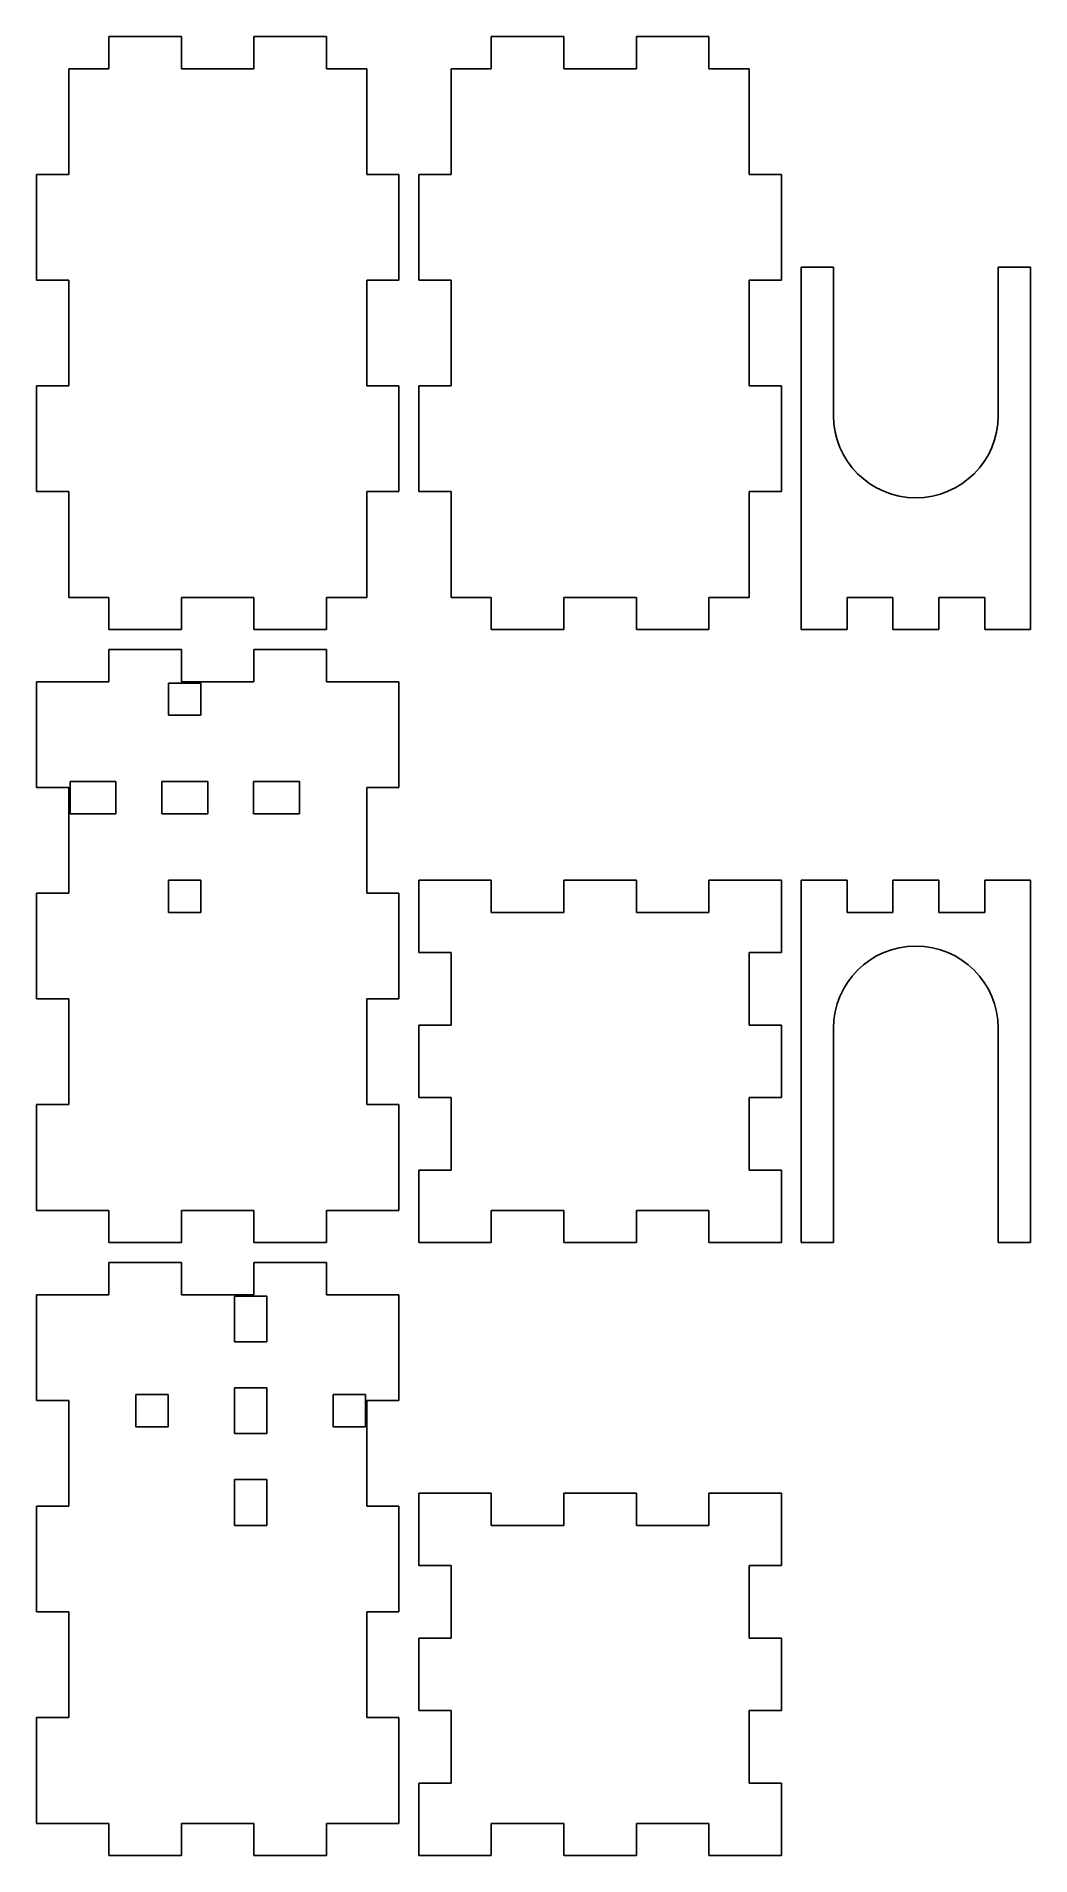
# Model space of a CAD drawing. Extents: x 28 to 179, y 550 to 826.
import ezdxf

# ---------------------------------------------------------------- set-up
doc = ezdxf.new("R2010")
doc.units = 0
doc.header["$LTSCALE"] = 12.7
doc.layers.add('VISIBLE', color=7, linetype='CONTINUOUS')

msp = doc.modelspace()

# ---------------------------------------------------------------- linework, layer by layer
at = {"layer": 'VISIBLE'}
for p, q in [((39.39, 825.98), (39.39, 821.08)), ((39.39, 825.98), (50.39, 825.98)), ((50.39, 825.98), (50.39, 821.08)), ((61.39, 825.98), (61.39, 821.08)), ((61.39, 825.98), (72.39, 825.98)), ((72.39, 825.98), (72.39, 821.08)), ((97.39, 821.08), (97.39, 825.98)), ((97.39, 825.98), (108.39, 825.98)), ((108.39, 821.08), (108.39, 825.98)), ((119.39, 821.08), (119.39, 825.98)), ((119.39, 825.98), (130.39, 825.98)), ((130.39, 821.08), (130.39, 825.98)), ((33.29, 805.04), (33.29, 821.08)), ((33.29, 821.08), (39.39, 821.08)), ((50.39, 821.08), (61.39, 821.08)), ((72.39, 821.08), (78.49, 821.08)), ((78.49, 821.08), (78.49, 805.04)), ((91.29, 821.08), (91.29, 805.04)), ((97.39, 821.08), (91.29, 821.08)), ((119.39, 821.08), (108.39, 821.08)), ((136.49, 821.08), (130.39, 821.08)), ((136.49, 805.04), (136.49, 821.08)), ((28.39, 805.04), (33.29, 805.04)), ((28.39, 789), (28.39, 805.04)), ((83.39, 805.04), (78.49, 805.04)), ((83.39, 789), (83.39, 805.04)), ((91.29, 805.04), (86.39, 805.04)), ((86.39, 805.04), (86.39, 789)), ((136.49, 805.04), (141.39, 805.04)), ((141.39, 805.04), (141.39, 789)), ((144.39, 735.98), (144.39, 790.98)), ((144.39, 790.98), (149.29, 790.98)), ((149.29, 790.98), (149.29, 768.48)), ((174.29, 790.98), (174.29, 768.48)), ((174.29, 790.98), (179.19, 790.98)), ((179.19, 735.98), (179.19, 790.98)), ((28.39, 789), (33.29, 789)), ((33.29, 772.96), (33.29, 789)), ((83.39, 789), (78.49, 789)), ((78.49, 789), (78.49, 772.96)), ((91.29, 789), (86.39, 789)), ((91.29, 789), (91.29, 772.96)), ((136.49, 789), (141.39, 789)), ((136.49, 772.96), (136.49, 789)), ((28.39, 772.96), (33.29, 772.96)), ((28.39, 756.92), (28.39, 772.96)), ((83.39, 772.96), (78.49, 772.96)), ((83.39, 756.92), (83.39, 772.96)), ((91.29, 772.96), (86.39, 772.96)), ((86.39, 772.96), (86.39, 756.92)), ((136.49, 772.96), (141.39, 772.96)), ((141.39, 772.96), (141.39, 756.92)), ((28.39, 756.92), (33.29, 756.92)), ((33.29, 740.88), (33.29, 756.92)), ((83.39, 756.92), (78.49, 756.92)), ((78.49, 756.92), (78.49, 740.88)), ((91.29, 756.92), (86.39, 756.92)), ((91.29, 756.92), (91.29, 740.88)), ((136.49, 756.92), (141.39, 756.92)), ((136.49, 740.88), (136.49, 756.92)), ((39.39, 740.88), (33.29, 740.88)), ((39.39, 735.98), (39.39, 740.88)), ((61.39, 740.88), (50.39, 740.88)), ((50.39, 735.98), (50.39, 740.88)), ((61.39, 735.98), (61.39, 740.88)), ((78.49, 740.88), (72.39, 740.88)), ((72.39, 735.98), (72.39, 740.88)), ((91.29, 740.88), (97.39, 740.88)), ((97.39, 740.88), (97.39, 735.98)), ((108.39, 740.88), (119.39, 740.88)), ((108.39, 740.88), (108.39, 735.98)), ((119.39, 740.88), (119.39, 735.98)), ((130.39, 740.88), (136.49, 740.88)), ((130.39, 740.88), (130.39, 735.98)), ((158.31, 740.88), (151.35, 740.88)), ((151.35, 735.98), (151.35, 740.88)), ((158.31, 735.98), (158.31, 740.88)), ((172.23, 740.88), (165.27, 740.88)), ((165.27, 735.98), (165.27, 740.88)), ((172.23, 735.98), (172.23, 740.88)), ((39.39, 735.98), (50.39, 735.98)), ((61.39, 735.98), (72.39, 735.98)), ((97.39, 735.98), (108.39, 735.98)), ((119.39, 735.98), (130.39, 735.98)), ((144.39, 735.98), (151.35, 735.98)), ((158.31, 735.98), (165.27, 735.98)), ((172.23, 735.98), (179.19, 735.98)), ((39.39, 732.98), (39.39, 728.08)), ((39.39, 732.98), (50.39, 732.98)), ((50.39, 732.98), (50.39, 728.08)), ((61.39, 732.98), (61.39, 728.08)), ((61.39, 732.98), (72.39, 732.98)), ((72.39, 732.98), (72.39, 728.08)), ((28.39, 728.08), (39.39, 728.08)), ((28.39, 728.08), (28.39, 712.04)), ((48.44, 727.88), (53.34, 727.88)), ((48.44, 727.88), (48.44, 722.98)), ((50.39, 728.08), (61.39, 728.08)), ((53.34, 727.88), (53.34, 722.98)), ((72.39, 728.08), (83.39, 728.08)), ((83.39, 728.08), (83.39, 712.04)), ((48.44, 722.98), (53.34, 722.98)), ((40.45, 712.93), (33.49, 712.93)), ((33.49, 708.03), (33.49, 712.93)), ((40.45, 708.03), (40.45, 712.93)), ((54.37, 712.93), (47.41, 712.93)), ((47.41, 708.03), (47.41, 712.93)), ((54.37, 708.03), (54.37, 712.93)), ((68.29, 712.93), (61.33, 712.93)), ((61.33, 708.03), (61.33, 712.93)), ((68.29, 708.03), (68.29, 712.93)), ((28.39, 712.04), (33.29, 712.04)), ((33.29, 696), (33.29, 712.04)), ((83.39, 712.04), (78.49, 712.04)), ((78.49, 712.04), (78.49, 696)), ((40.45, 708.03), (33.49, 708.03)), ((54.37, 708.03), (47.41, 708.03)), ((68.29, 708.03), (61.33, 708.03)), ((28.39, 696), (33.29, 696)), ((28.39, 696), (28.39, 679.96)), ((48.44, 697.98), (53.34, 697.98)), ((48.44, 697.98), (48.44, 693.08)), ((53.34, 697.98), (53.34, 693.08)), ((83.39, 696), (78.49, 696)), ((83.39, 696), (83.39, 679.96)), ((86.39, 697.98), (86.39, 686.98)), ((97.39, 697.98), (86.39, 697.98)), ((97.39, 697.98), (97.39, 693.08)), ((108.39, 697.98), (108.39, 693.08)), ((119.39, 697.98), (108.39, 697.98)), ((119.39, 697.98), (119.39, 693.08)), ((130.39, 697.98), (130.39, 693.08)), ((141.39, 697.98), (130.39, 697.98)), ((141.39, 697.98), (141.39, 686.98)), ((144.39, 642.98), (144.39, 697.98)), ((151.35, 697.98), (144.39, 697.98)), ((151.35, 697.98), (151.35, 693.08)), ((158.31, 697.98), (158.31, 693.08)), ((165.27, 697.98), (158.31, 697.98)), ((165.27, 697.98), (165.27, 693.08)), ((172.23, 697.98), (172.23, 693.08)), ((179.19, 697.98), (172.23, 697.98)), ((179.19, 642.98), (179.19, 697.98)), ((48.44, 693.08), (53.34, 693.08)), ((97.39, 693.08), (108.39, 693.08)), ((119.39, 693.08), (130.39, 693.08)), ((151.35, 693.08), (158.31, 693.08)), ((165.27, 693.08), (172.23, 693.08)), ((86.39, 686.98), (91.29, 686.98)), ((91.29, 675.98), (91.29, 686.98)), ((141.39, 686.98), (136.49, 686.98)), ((136.49, 686.98), (136.49, 675.98)), ((28.39, 679.96), (33.29, 679.96)), ((33.29, 663.92), (33.29, 679.96)), ((83.39, 679.96), (78.49, 679.96)), ((78.49, 679.96), (78.49, 663.92)), ((86.39, 675.98), (86.39, 664.98)), ((86.39, 675.98), (91.29, 675.98)), ((141.39, 675.98), (136.49, 675.98)), ((141.39, 675.98), (141.39, 664.98)), ((149.29, 675.48), (149.29, 642.98)), ((174.29, 675.48), (174.29, 642.98)), ((28.39, 663.92), (28.39, 647.88)), ((28.39, 663.92), (33.29, 663.92)), ((83.39, 663.92), (78.49, 663.92)), ((83.39, 663.92), (83.39, 647.88)), ((86.39, 664.98), (91.29, 664.98)), ((91.29, 653.98), (91.29, 664.98)), ((141.39, 664.98), (136.49, 664.98)), ((136.49, 664.98), (136.49, 653.98)), ((86.39, 653.98), (86.39, 642.98)), ((86.39, 653.98), (91.29, 653.98)), ((141.39, 653.98), (136.49, 653.98)), ((141.39, 653.98), (141.39, 642.98)), ((39.39, 647.88), (28.39, 647.88)), ((39.39, 642.98), (39.39, 647.88)), ((61.39, 647.88), (50.39, 647.88)), ((50.39, 642.98), (50.39, 647.88)), ((61.39, 642.98), (61.39, 647.88)), ((83.39, 647.88), (72.39, 647.88)), ((72.39, 642.98), (72.39, 647.88)), ((108.39, 647.88), (97.39, 647.88)), ((97.39, 642.98), (97.39, 647.88)), ((108.39, 642.98), (108.39, 647.88)), ((130.39, 647.88), (119.39, 647.88)), ((119.39, 642.98), (119.39, 647.88)), ((130.39, 642.98), (130.39, 647.88)), ((39.39, 642.98), (50.39, 642.98)), ((61.39, 642.98), (72.39, 642.98)), ((97.39, 642.98), (86.39, 642.98)), ((119.39, 642.98), (108.39, 642.98)), ((141.39, 642.98), (130.39, 642.98)), ((149.29, 642.98), (144.39, 642.98)), ((179.19, 642.98), (174.29, 642.98)), ((39.39, 635.08), (39.39, 639.98)), ((50.39, 639.98), (39.39, 639.98)), ((50.39, 635.08), (50.39, 639.98)), ((61.39, 635.08), (61.39, 639.98)), ((72.39, 639.98), (61.39, 639.98)), ((72.39, 635.08), (72.39, 639.98)), ((39.39, 635.08), (28.39, 635.08)), ((28.39, 635.08), (28.39, 619.04)), ((61.39, 635.08), (50.39, 635.08)), ((58.44, 634.88), (63.34, 634.88)), ((58.44, 627.92), (58.44, 634.88)), ((63.34, 627.92), (63.34, 634.88)), ((83.39, 635.08), (72.39, 635.08)), ((83.39, 635.08), (83.39, 619.04)), ((58.44, 627.92), (63.34, 627.92)), ((28.39, 619.04), (33.29, 619.04)), ((33.29, 603), (33.29, 619.04)), ((43.49, 619.93), (48.39, 619.93)), ((43.49, 615.03), (43.49, 619.93)), ((48.39, 619.93), (48.39, 615.03)), ((58.44, 620.96), (63.34, 620.96)), ((58.44, 614), (58.44, 620.96)), ((63.34, 614), (63.34, 620.96)), ((73.39, 619.93), (78.29, 619.93)), ((73.39, 619.93), (73.39, 615.03)), ((78.29, 615.03), (78.29, 619.93)), ((83.39, 619.04), (78.49, 619.04)), ((78.49, 619.04), (78.49, 603)), ((43.49, 615.03), (48.39, 615.03)), ((58.44, 614), (63.34, 614)), ((73.39, 615.03), (78.29, 615.03)), ((58.44, 607.04), (63.34, 607.04)), ((58.44, 600.08), (58.44, 607.04)), ((63.34, 600.08), (63.34, 607.04)), ((97.39, 604.98), (86.39, 604.98)), ((86.39, 593.98), (86.39, 604.98)), ((97.39, 604.98), (97.39, 600.08)), ((108.39, 604.98), (108.39, 600.08)), ((119.39, 604.98), (108.39, 604.98)), ((119.39, 604.98), (119.39, 600.08)), ((130.39, 604.98), (130.39, 600.08)), ((141.39, 604.98), (130.39, 604.98)), ((141.39, 593.98), (141.39, 604.98)), ((28.39, 603), (33.29, 603)), ((28.39, 603), (28.39, 586.96)), ((83.39, 603), (78.49, 603)), ((83.39, 603), (83.39, 586.96)), ((58.44, 600.08), (63.34, 600.08)), ((97.39, 600.08), (108.39, 600.08)), ((119.39, 600.08), (130.39, 600.08)), ((86.39, 593.98), (91.29, 593.98)), ((91.29, 582.98), (91.29, 593.98)), ((136.49, 593.98), (136.49, 582.98)), ((141.39, 593.98), (136.49, 593.98)), ((28.39, 586.96), (33.29, 586.96)), ((33.29, 570.92), (33.29, 586.96)), ((78.49, 586.96), (78.49, 570.92)), ((83.39, 586.96), (78.49, 586.96)), ((86.39, 582.98), (91.29, 582.98)), ((86.39, 571.98), (86.39, 582.98)), ((141.39, 582.98), (136.49, 582.98)), ((141.39, 571.98), (141.39, 582.98)), ((86.39, 571.98), (91.29, 571.98)), ((91.29, 560.98), (91.29, 571.98)), ((141.39, 571.98), (136.49, 571.98)), ((136.49, 571.98), (136.49, 560.98)), ((28.39, 570.92), (33.29, 570.92)), ((28.39, 570.92), (28.39, 554.88)), ((83.39, 570.92), (78.49, 570.92)), ((83.39, 570.92), (83.39, 554.88)), ((86.39, 560.98), (91.29, 560.98)), ((86.39, 549.98), (86.39, 560.98)), ((141.39, 560.98), (136.49, 560.98)), ((141.39, 549.98), (141.39, 560.98)), ((28.39, 554.88), (39.39, 554.88)), ((39.39, 554.88), (39.39, 549.98)), ((50.39, 554.88), (61.39, 554.88)), ((50.39, 554.88), (50.39, 549.98)), ((61.39, 554.88), (61.39, 549.98)), ((72.39, 554.88), (83.39, 554.88)), ((72.39, 554.88), (72.39, 549.98)), ((108.39, 554.88), (97.39, 554.88)), ((97.39, 549.98), (97.39, 554.88)), ((108.39, 549.98), (108.39, 554.88)), ((130.39, 554.88), (119.39, 554.88)), ((119.39, 549.98), (119.39, 554.88)), ((130.39, 549.98), (130.39, 554.88)), ((50.39, 549.98), (39.39, 549.98)), ((72.39, 549.98), (61.39, 549.98)), ((97.39, 549.98), (86.39, 549.98)), ((119.39, 549.98), (108.39, 549.98)), ((141.39, 549.98), (130.39, 549.98))]:
    msp.add_line(p, q, dxfattribs=at)
for centre, start, end in [((161.79, 768.48), 180, 0), ((161.79, 675.48), 0, 180)]:
    msp.add_arc(centre, 12.5, start, end, dxfattribs=at)

doc.saveas('drawing.dxf')
